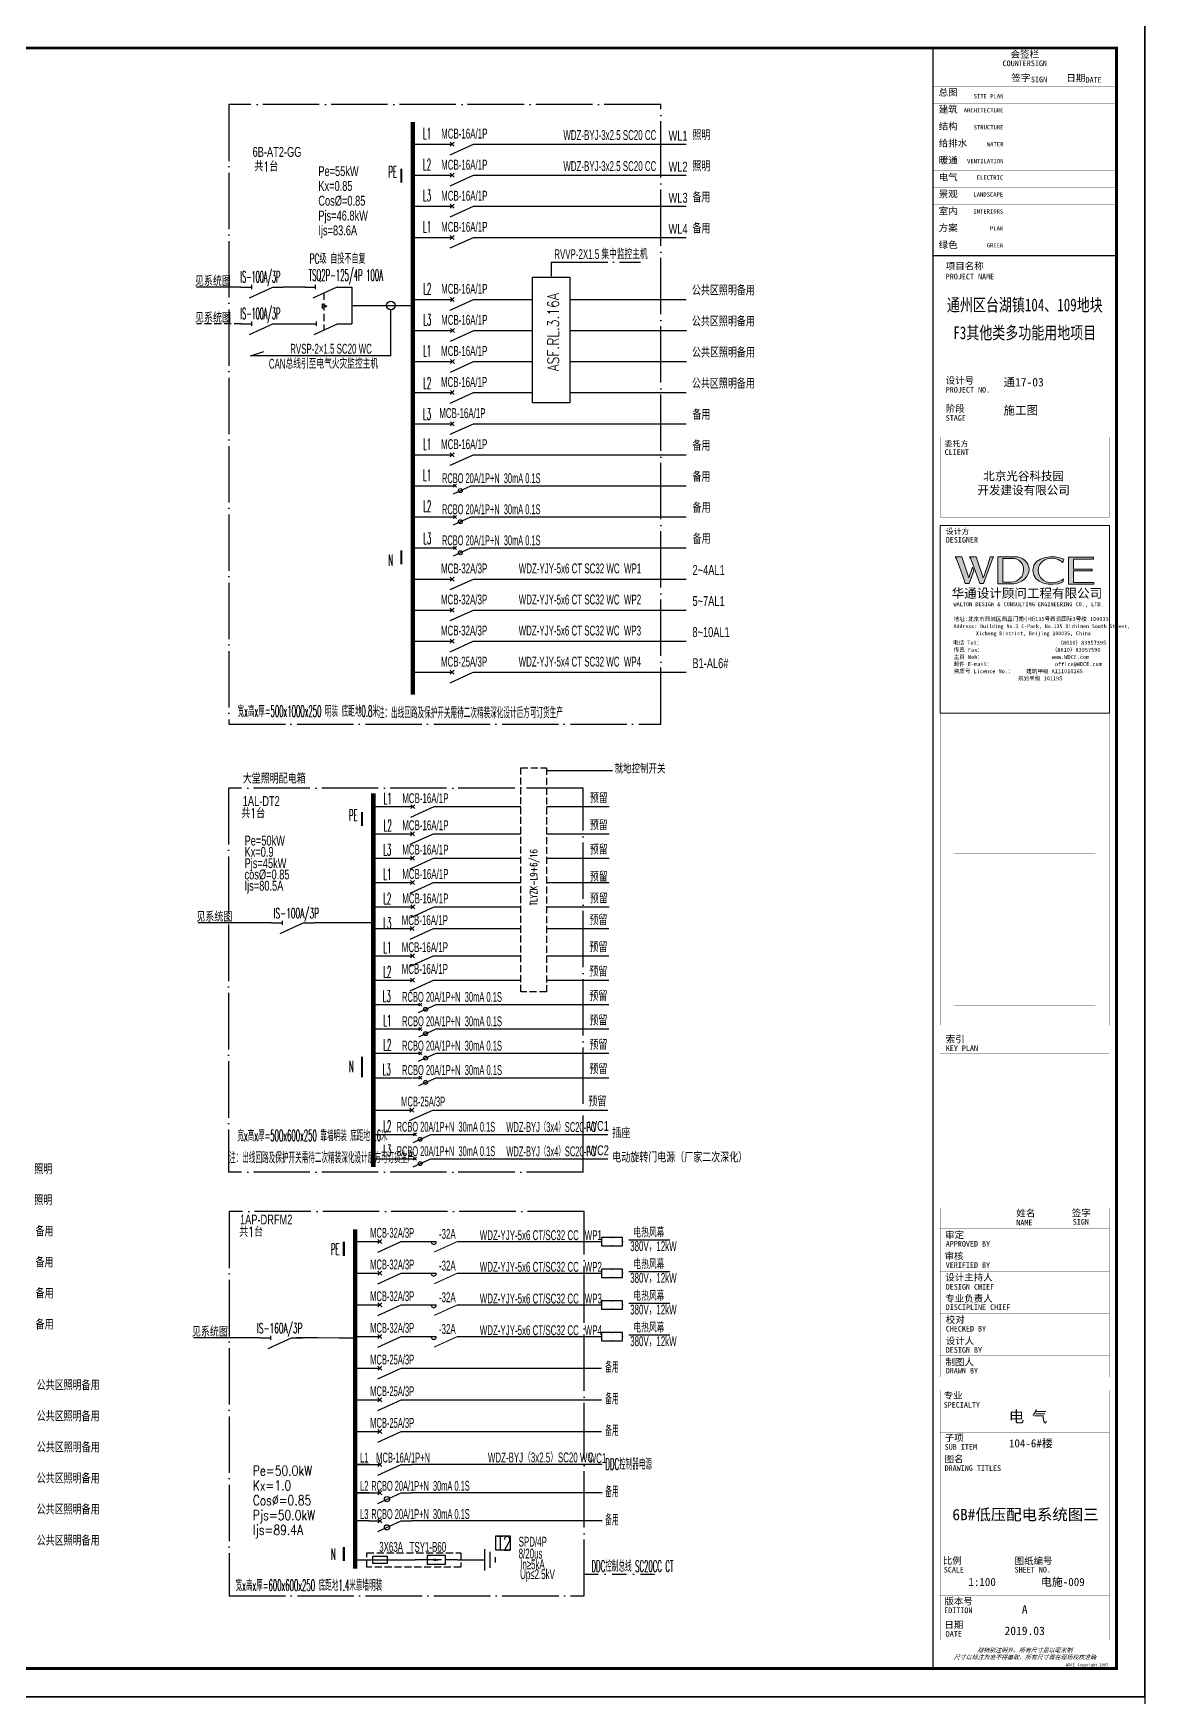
# Model space of a CAD drawing. Extents: x -127004 to 341119, y -13158 to 456864.
# Drawn here: x 71803 to 111184, y 68161 to 127086 of the extents above; entities that cross this region are included whole.
import ezdxf
from ezdxf.enums import TextEntityAlignment as Align

# ---------------------------------------------------------------- set-up
doc = ezdxf.new("R2010")
doc.units = 0
doc.header["$LTSCALE"] = 1000
for name, pattern in [('CONTINOUS', [0]), ('DASH', [0.35, 0.25, -0.1]), ('DASHDOT', [1, 0.5, -0.25, 0, -0.25]), ('DOTE', [2.42, 2, -0.2, 0.02, -0.2]), ('HIDDEN', [0.375, 0.25, -0.125])]:
    doc.linetypes.add(name, pattern=pattern)
doc.layers.get('0').update_dxf_attribs({"linetype": 'CONTINUOUS'})
doc.layers.get('Defpoints').update_dxf_attribs({"linetype": 'CONTINUOUS'})
for name, color, linetype in [('D-TEXT', 7, 'CONTINUOUS'), ('DIM-箱柜', 3, 'CONTINUOUS'), ('DOTLN', 2, 'DASH'), ('DQ', 7, 'CONTINOUS'), ('EL-1', 4, 'DASH'), ('ELEMENT', 3, 'CONTINUOUS'), ('EQUIP-动力', 3, 'CONTINUOUS'), ('EQUIP-照明', 3, 'CONTINUOUS'), ('EQUIP-箱柜', 3, 'CONTINUOUS'), ('SIG_TEXT', 7, 'CONTINUOUS'), ('SL', 6, 'CONTINUOUS'), ('TEL_TEXT', 3, 'CONTINUOUS'), ('TEL_TITLE', 7, 'CONTINUOUS'), ('WIRE', 4, 'CONTINUOUS'), ('WIRE-动力', 50, 'CONTINUOUS'), ('WIRE-照明', 1, 'CONTINUOUS'), ('内审意见修改', 2, 'CONTINUOUS'), ('字', 7, 'CONTINUOUS')]:
    doc.layers.add(name, color=color, linetype=linetype)
doc.layers.add('内审要求修改2.10', color=6, linetype='CONTINUOUS', plot=False)
doc.styles.add('_COMPLEX', font='ros.shx', dxfattribs={"width": 0.6, "bigfont": 'jd.shx'})
doc.styles.add('_HZTXT', font='ROMANS2', dxfattribs={"width": 0.8, "bigfont": 'HZDF2'})
doc.styles.add('_TCH_DIM', font='SIMPLEX', dxfattribs={"bigfont": 'GBCBIG'})
doc.styles.add('_TCH_LABEL', font='COMPLEX', dxfattribs={"bigfont": 'GBCBIG'})
doc.styles.add('_TEL_DIM', font='ROMANS2', dxfattribs={"width": 0.8, "height": 3.5, "bigfont": 'HZDF2'})
doc.styles.add('B', font='ROMANS2', dxfattribs={"width": 0.8, "bigfont": 'HZDF2'})
doc.styles.add('DIM_FONT', font='ROMANS', dxfattribs={"bigfont": 'HZTXT'})
doc.styles.get("Standard").update_dxf_attribs({"font": 'GBENOR', "bigfont": 'GBCBIG'})
doc.styles.add('华文细黑', font='STXIHEI.TTF')
doc.styles.add('图签信息$0$hwxh', font='STXIHEI.TTF')
doc.styles.add('图签信息$0$华文细黑', font='STXIHEI.TTF', dxfattribs={"height": 10})

# ---------------------------------------------------------------- blocks, each defined once
blk = doc.blocks.new('SADF AGF AERG AER GER')
at = {"layer": 'DIM-箱柜'}
blk.add_lwpolyline([(-462150, -1228514), (-378050, -1228514), (-378050, -1287914), (-462150, -1287914)], close=True, dxfattribs=at)
blk = doc.blocks.new('A$C6873132B')
at = {"layer": 'DIM-箱柜'}
blk.add_blockref('SADF AGF AERG AER GER', (378050, 1287914), dxfattribs=at)
blk = doc.blocks.new('$element$00000525')
for points in [[(0, 0), (0, -0.25)], [(-0.25, -0.2), (0, -0.75), (0, -1)], [(-0.047, -0.203), (0.047, -0.297)], [(0.047, -0.203), (-0.047, -0.297)]]:
    blk.add_lwpolyline(points)
blk.add_circle((-0.151, -0.417), 0.0615)
at = {"flags": 9}
blk.add_attdef('S', (0, 0), '', height=0.00000667, dxfattribs=at)
blk = doc.blocks.new('M_M7')
for p, q in [((-0.25, -0.2), (0, -0.75)), ((-0.047, -0.297), (0.047, -0.203)), ((-0.047, -0.203), (0.047, -0.297))]:
    blk.add_line(p, q)
for points in [[(0, 0), (0, -0.25)], [(0, -0.75), (0, -1)]]:
    blk.add_lwpolyline(points)
at = {"width": 0.8, "flags": 9}
blk.add_attdef('S', (0.25, -0.5), '', height=0.2, dxfattribs=at)
blk = doc.blocks.new('$equip$00001413')
for p, q in [((0.75, 0.6), (-0.75, 0.6)), ((-0.75, 0.6), (-0.75, 0)), ((-0.75, 0), (0.75, 0)), ((0.75, 0), (0.75, 0.6))]:
    blk.add_line(p, q)
for p in [(-0.75, 0.3), (0, 0.6), (0, 0), (0.75, 0.3)]:
    blk.add_point(p)
at = {"style": '_TCH_LABEL', "flags": 9}
blk.add_attdef('A', (0, 0), '', height=0.00002, dxfattribs=at)
blk = doc.blocks.new('M_M8')
for p, q in [((-0.25, -0.2), (0, -0.75)), ((0.05, -0.25), (-0.05, -0.25))]:
    blk.add_line(p, q)
for points in [[(0, 0), (0, -0.25)], [(0, -0.75), (0, -1)]]:
    blk.add_lwpolyline(points)
at = {"style": 'DIM_FONT', "width": 0.8, "flags": 9}
blk.add_attdef('S', (0.25, -0.5), '', height=0.2, dxfattribs=at)
blk = doc.blocks.new('M_M19DXM')
for p, q in [((-0.25, -0.2), (0, -0.75)), ((-0.047, -0.203), (0.047, -0.297)), ((-0.047, -0.297), (0.047, -0.203))]:
    blk.add_line(p, q)
for points in [[(0, 0), (0, -0.25)], [(0, -0.75), (0, -1)]]:
    blk.add_lwpolyline(points)
blk.add_circle((-0.151, -0.417), 0.0615)
at = {"style": 'DIM_FONT', "width": 0.8, "flags": 9}
blk.add_attdef('S', (0.25, -0.5), '', height=0.2, dxfattribs=at)
blk = doc.blocks.new('A$C358712B1')
at = {"layer": 'D-TEXT', "style": '_HZTXT', "width": 0.45}
blk.add_text('注：出线回路及保护开关需待二次精装深化设计后方可订货生产', height=400, dxfattribs=at).set_placement((5569, 124))
blk = doc.blocks.new('$equip$00001781')
blk.add_circle((0, 0), 0.5)
at = {"flags": 9}
blk.add_attdef('A', (0, 0), '', height=0.00002, dxfattribs=at)
blk = doc.blocks.new('M_M24')
for p, q in [((-0.25, -0.375), (0.25, -0.375)), ((-0.1875, -0.5), (0.1875, -0.5)), ((-0.0625, -0.625), (0.0625, -0.625))]:
    blk.add_line(p, q)
blk.add_lwpolyline([(0, 0), (0, -0.375)])
at = {"width": 0.8, "flags": 9}
blk.add_attdef('S', (0.25, -0.5), '', height=0.2, dxfattribs=at)
blk = doc.blocks.new('M_M17')
for p, q in [((-0.1, -0.717), (-0.1, -0.283)), ((-0.1, -0.283), (0.1, -0.283)), ((0, -0.383), (0, -0.717)), ((0.1, -0.283), (0.1, -0.717)), ((0.1, -0.717), (-0.1, -0.717))]:
    blk.add_line(p, q)
for points in [[(0, 0), (0, -0.283)], [(0, -0.717), (0, -1)]]:
    blk.add_lwpolyline(points)
for points in [[(-0.033, -0.567), (0.033, -0.567), (0, -0.367), (0.033, -0.567)], [(0.033, -0.567), (0, -0.367), (-0.033, -0.567), (0.033, -0.567)], [(0, -0.367), (-0.033, -0.567), (0.033, -0.567), (0, -0.367)]]:
    blk.add_solid(points)
at = {"width": 0.8, "flags": 9}
blk.add_attdef('S', (0.25, -0.5), '', height=0.2, dxfattribs=at)
blk = doc.blocks.new('T2')
at = {"layer": 'DOTLN', "linetype": 'DASH'}
blk.add_lwpolyline([(90187, 212212), (93515, 212212), (93515, 211702), (90187, 211702)], close=True, dxfattribs=at)
at = {"layer": 'ELEMENT'}
blk.add_lwpolyline([(90398, 211827), (90398, 212087), (90908, 212087), (90908, 211827)], close=True, dxfattribs=at)
at = {"layer": 'TEL_TEXT', "ltscale": 2}
blk.add_lwpolyline([(94753, 212803), (95266, 212803), (95266, 212299), (94753, 212299)], close=True, dxfattribs=at)
at = {"layer": 'WIRE-照明'}
for p, q in [((89771, 211957), (91898, 211957)), ((93398, 211957), (94211, 211957))]:
    blk.add_line(p, q, dxfattribs=at)
at = {"layer": 'ELEMENT', "yscale": 1500, "zscale": 1500}
for name, p, xscale, rotation in [('M_M24', (93805, 211957), 1500, 90), ('M_M17', (93398, 211957), -1500, 270)]:
    blk.add_blockref(name, p, dxfattribs=dict(at, xscale=xscale, rotation=rotation))
at = {"layer": 'TEL_TEXT', "style": '_TEL_DIM', "width": 0.64}
blk.add_text('T2', height=500, dxfattribs=at).set_placement((94798, 212299))
at = {"layer": 'TEL_TEXT', "ltscale": 2, "style": '_COMPLEX', "width": 0.6}
for s, p in [('SPD/4P', (95563, 212426)), ('3X63A   TSY1-B60', (90622, 212242)), ('8/20us', (95563, 212005)), ('Up≤2.5kV', (95615, 211275)), ('In≥5kA', (95615, 211621))]:
    blk.add_text(s, height=350, dxfattribs=at).set_placement(p)
blk = doc.blocks.new('图签信息$0$WDCE Copyright200X')
at = {"const_width": 0.016}
blk.add_lwpolyline([(-10.6, 1.26, 1), (-11.4, 1.26, 1)], format="xyb", close=True, dxfattribs=at)
at = {"style": '图签信息$0$华文细黑'}
for s, p in [('WDCE ', (-11.46, 0.5)), ('     Copyright ', (-3.51, 0.5))]:
    blk.add_text(s, height=1, dxfattribs=at).set_placement(p, align=Align.BOTTOM_RIGHT)
blk.add_text('c', height=0.6, dxfattribs=at).set_placement((-11.04, 1.35), align=Align.MIDDLE_CENTER)
blk.add_attdef('200X', text='', height=1, dxfattribs=at).set_placement((-0.45, 0.5), align=Align.BOTTOM_RIGHT)
blk = doc.blocks.new('图签信息$0$logo2')
h = blk.add_hatch(color=7)
h.paths.add_polyline_path([(19.02, -7.36), (15.84, -7.36), (15.84, -3.97), (18.97, -3.97), (18.97, -4.24), (16.46, -4.24), (16.46, -5.45), (18.81, -5.45), (18.81, -5.69), (16.47, -5.69), (16.47, -7.12), (19.02, -7.12)])
edge = h.paths.add_edge_path()
edge.add_spline(control_points=[(15.26, -4.21), (15.26, -4.21), (15.13, -4.65), (15.13, -4.65), (15.13, -4.65), (14.62, -4.1), (13.73, -4.1), (13.04, -4.1), (12.07, -4.54), (12.08, -5.62), (12.08, -6.49), (12.77, -7.16), (13.73, -7.17), (14.66, -7.17), (15.23, -6.68), (15.23, -6.68), (15.23, -6.68), (15.16, -7.11), (15.16, -7.11), (13.63, -7.7), (11.42, -7.29), (11.41, -5.64), (11.4, -3.72), (14.16, -3.66), (15.26, -4.21)], knot_values=[0, 0, 0, 0, 1, 1, 1, 2, 2, 2, 3, 3, 3, 4, 4, 4, 5, 5, 5, 6, 6, 6, 7, 7, 7, 8, 8, 8, 8], degree=3, periodic=0)
edge = h.paths.add_edge_path(flags=16)
edge.add_spline(control_points=[(10.23, -5.57), (10.23, -5.16), (10.12, -4.83), (9.9, -4.58), (9.63, -4.27), (9.23, -4.12), (8.69, -4.12), (8.69, -4.12), (7.64, -4.12), (7.64, -4.12), (7.64, -4.12), (7.64, -7.1), (7.64, -7.1), (7.64, -7.1), (8.66, -7.1), (8.66, -7.1), (9.13, -7.1), (9.52, -6.93), (9.82, -6.6), (10.09, -6.31), (10.23, -5.96), (10.23, -5.57)], knot_values=[0, 0, 0, 0, 1, 1, 1, 2, 2, 2, 3, 3, 3, 4, 4, 4, 5, 5, 5, 6, 6, 6, 7, 7, 7, 7], degree=3, periodic=0)
edge = h.paths.add_edge_path()
edge.add_spline(control_points=[(10.92, -5.51), (10.92, -5.96), (10.72, -6.37), (10.34, -6.72), (9.92, -7.1), (9.41, -7.29), (8.82, -7.29), (8.82, -7.29), (7.03, -7.29), (7.03, -7.29), (7.03, -7.29), (7.03, -3.92), (7.03, -3.92), (7.03, -3.92), (9.1, -3.92), (9.1, -3.92), (9.59, -3.92), (10.01, -4.06), (10.36, -4.34), (10.73, -4.64), (10.92, -5.03), (10.92, -5.51)], knot_values=[0, 0, 0, 0, 1, 1, 1, 2, 2, 2, 3, 3, 3, 4, 4, 4, 5, 5, 5, 6, 6, 6, 7, 7, 7, 7], degree=3, periodic=0)
at = {"lineweight": 0}
blk.add_lwpolyline([(19.02, -7.36), (15.84, -7.36), (15.84, -3.97), (18.97, -3.97), (18.97, -4.24), (16.46, -4.24), (16.46, -5.45), (18.81, -5.45), (18.81, -5.69), (16.47, -5.69), (16.47, -7.12), (19.02, -7.12), (19.02, -7.36)], dxfattribs=at)
for points, knots in [([(10.92, -5.51), (10.92, -5.96), (10.72, -6.37), (10.34, -6.72), (9.92, -7.1), (9.41, -7.29), (8.82, -7.29), (8.82, -7.29), (7.03, -7.29), (7.03, -7.29), (7.03, -7.29), (7.03, -3.92), (7.03, -3.92), (7.03, -3.92), (9.1, -3.92), (9.1, -3.92), (9.59, -3.92), (10.01, -4.06), (10.36, -4.34), (10.73, -4.64), (10.92, -5.03), (10.92, -5.51)], [0, 0, 0, 0, 1, 1, 1, 2, 2, 2, 3, 3, 3, 4, 4, 4, 5, 5, 5, 6, 6, 6, 7, 7, 7, 7]), ([(10.23, -5.57), (10.23, -5.16), (10.12, -4.83), (9.9, -4.58), (9.63, -4.27), (9.23, -4.12), (8.69, -4.12), (8.69, -4.12), (7.64, -4.12), (7.64, -4.12), (7.64, -4.12), (7.64, -7.1), (7.64, -7.1), (7.64, -7.1), (8.66, -7.1), (8.66, -7.1), (9.13, -7.1), (9.52, -6.93), (9.82, -6.6), (10.09, -6.31), (10.23, -5.96), (10.23, -5.57)], [0, 0, 0, 0, 1, 1, 1, 2, 2, 2, 3, 3, 3, 4, 4, 4, 5, 5, 5, 6, 6, 6, 7, 7, 7, 7]), ([(15.26, -4.21), (15.26, -4.21), (15.13, -4.65), (15.13, -4.65), (15.13, -4.65), (14.62, -4.1), (13.73, -4.1), (13.04, -4.1), (12.07, -4.54), (12.08, -5.62), (12.08, -6.49), (12.77, -7.16), (13.73, -7.17), (14.66, -7.17), (15.23, -6.68), (15.23, -6.68), (15.23, -6.68), (15.16, -7.11), (15.16, -7.11), (13.63, -7.7), (11.42, -7.29), (11.41, -5.64), (11.4, -3.72), (14.16, -3.66), (15.26, -4.21)], [0, 0, 0, 0, 1, 1, 1, 2, 2, 2, 3, 3, 3, 4, 4, 4, 5, 5, 5, 6, 6, 6, 7, 7, 7, 8, 8, 8, 8])]:
    blk.add_open_spline(points, degree=3, knots=knots, dxfattribs=at)
blk = doc.blocks.new('图签信息$0$logo1')
h = blk.add_hatch(color=8)
edge = h.paths.add_edge_path()
edge.add_spline(control_points=[(3.86, -5.21), (3.63, -5.88), (3.39, -6.56), (3.39, -6.56), (3.39, -6.56), (2.5, -3.91), (2.5, -3.91), (2.5, -3.91), (1.8, -3.91), (1.69, -3.91), (2.02, -4.39), (2.95, -7.27), (2.95, -7.27), (2.95, -7.27), (3.44, -7.27), (3.44, -7.27), (3.44, -7.27), (4.03, -5.66), (4.03, -5.66), (4.03, -5.66), (3.86, -5.21), (3.86, -5.21)], knot_values=[0, 0, 0, 0, 1, 1, 1, 2, 2, 2, 3, 3, 3, 4, 4, 4, 5, 5, 5, 6, 6, 6, 7, 7, 7, 7], degree=3, periodic=0)
h = blk.add_hatch(color=7)
edge = h.paths.add_edge_path()
edge.add_spline(control_points=[(6.04, -3.91), (6.09, -4.1), (5.2, -6.56), (5.2, -6.56), (5.2, -6.56), (4.3, -3.91), (4.3, -3.91), (4.3, -3.91), (3.6, -3.91), (3.49, -3.91), (3.82, -4.39), (4.75, -7.27), (4.75, -7.27), (4.75, -7.27), (5.24, -7.27), (5.24, -7.27), (5.24, -7.27), (6.33, -4.3), (6.33, -4.3), (6.33, -4.3), (6.48, -3.91), (6.48, -3.91), (6.48, -3.91), (6.21, -3.91), (6.04, -3.91)], knot_values=[0, 0, 0, 0, 1, 1, 1, 2, 2, 2, 3, 3, 3, 4, 4, 4, 5, 5, 5, 6, 6, 6, 7, 7, 7, 8, 8, 8, 8], degree=3, periodic=0)
at = {"color": 8, "lineweight": 0}
blk.add_open_spline([(3.86, -5.21), (3.63, -5.88), (3.39, -6.56), (3.39, -6.56), (3.39, -6.56), (2.5, -3.91), (2.5, -3.91), (2.5, -3.91), (1.8, -3.91), (1.69, -3.91), (2.02, -4.39), (2.95, -7.27), (2.95, -7.27), (2.95, -7.27), (3.44, -7.27), (3.44, -7.27), (3.44, -7.27), (4.03, -5.66), (4.03, -5.66), (4.03, -5.66), (3.86, -5.21), (3.86, -5.21)], degree=3, knots=[0, 0, 0, 0, 1, 1, 1, 2, 2, 2, 3, 3, 3, 4, 4, 4, 5, 5, 5, 6, 6, 6, 7, 7, 7, 7], dxfattribs=at)
at = {"lineweight": 0}
blk.add_open_spline([(6.04, -3.91), (6.09, -4.1), (5.2, -6.56), (5.2, -6.56), (5.2, -6.56), (4.3, -3.91), (4.3, -3.91), (4.3, -3.91), (3.6, -3.91), (3.49, -3.91), (3.82, -4.39), (4.75, -7.27), (4.75, -7.27), (4.75, -7.27), (5.24, -7.27), (5.24, -7.27), (5.24, -7.27), (6.33, -4.3), (6.33, -4.3), (6.33, -4.3), (6.48, -3.91), (6.48, -3.91), (6.48, -3.91), (6.21, -3.91), (6.04, -3.91)], degree=3, knots=[0, 0, 0, 0, 1, 1, 1, 2, 2, 2, 3, 3, 3, 4, 4, 4, 5, 5, 5, 6, 6, 6, 7, 7, 7, 8, 8, 8, 8], dxfattribs=at)
blk.add_blockref('图签信息$0$logo2', (0, 0))
blk = doc.blocks.new('图签信息$0$时间-logo')
at = {"layer": 'Defpoints', "lineweight": 0}
blk.add_lwpolyline([(0, -23.46), (-21.17, -23.46), (-21.17, 0), (0, 0), (0, -23.46)], dxfattribs=at)
blk.add_blockref('图签信息$0$logo1', (-20.97, 0))
at = {"style": '图签信息$0$hwxh'}
for s, height, p in [('华通设计顾问工程有限公司 ', 1.15, (-19.73, -9.05)), ('WALTON DESIGN & CONSULTING ENGINEERING CO., LTD.', 0.5, (-19.5, -10.1)), ('Address: Building No.3 C-Park, No.135 Xizhimen South Street, ', 0.47, (-19.48, -12.83)), ('地址:北京市西城区西直门南小街135号西派国际3号楼 100035', 0.5, (-19.48, -11.94)), ('电话 Tel：                        （8610）83957395 ', 0.5, (-19.56, -14.91)), ('Xicheng District, Beijing 100035, China ', 0.47, (-16.69, -13.72)), ('传真 Fax：                      （8610）83957590 ', 0.5, (-19.48, -15.8)), ('主页 Web：                      www.WDCE.com ', 0.5, (-19.48, -16.69)), ('资质号 Licence No.：    建筑甲级 A111010265 ', 0.5, (-19.48, -18.47)), ('邮件 E-mail：                    office@WDCE.com ', 0.5, (-19.48, -17.58)), ('   规划甲级 101195', 0.5, (-12.6, -19.36))]:
    blk.add_text(s, height=height, dxfattribs=at).set_placement(p)
blk = doc.blocks.new('图签信息')
at = {"const_width": 0.5}
for points in [[(-65, 574), (-65, 500.5), (0, 500.5), (0, 574)], [(-65, 0), (0, 0), (0, 500.5), (-65, 500.5)]]:
    blk.add_lwpolyline(points, close=True, dxfattribs=at)
at = {"const_width": 0.05}
for points in [[(-65, 566.5), (0, 566.5)], [(-39.14, 566.5), (-39.14, 500.5)], [(-19.1, 566.5), (-19.1, 500.5)], [(-65, 560.5), (0, 560.5)], [(-65, 554.5), (0, 554.5)], [(-65, 548.5), (0, 548.5)], [(-65, 542.5), (0, 542.5)], [(-65, 536.5), (0, 536.5)], [(-65, 530.5), (0, 530.5)], [(-65, 524.5), (0, 524.5)], [(-65, 518.5), (0, 518.5)], [(-65, 512.5), (0, 512.5)], [(-65, 512.5), (0, 512.5)], [(-65, 506.5), (0, 506.5)], [(-65, 500.5), (0, 500.5)], [(-62.5, 450.87), (-2.5, 450.87)], [(-62.5, 440.87), (-2.5, 440.87)], [(-2.5, 407.85), (-2.5, 436.12), (-62.5, 436.12), (-62.5, 407.85)], [(-62.5, 407.85), (-2.5, 407.85)], [(-62.5, 404.92), (-62.5, 227.83)], [(-62.5, 404.92), (-2.5, 404.92)], [(-62.5, 227.83), (-2.5, 227.83), (-2.5, 404.92)], [(-57.5, 338.36), (-7.5, 338.36)], [(-57.5, 288.83), (-7.5, 288.83)], [(-57.5, 234.85), (-7.5, 234.85)], [(-62.5, 227.83), (-2.5, 227.83)], [(-62.5, 217.74), (-2.5, 217.74)], [(-62.5, 103.26), (-2.5, 103.26), (-2.5, 163.26), (-62.5, 163.26), (-62.5, 103.26)], [(-37.5, 163.26), (-37.5, 103.26)], [(-20, 163.26), (-20, 103.26)], [(-62.5, 155.76), (-2.5, 155.76)], [(-62.5, 148.26), (-2.5, 148.26)], [(-62.5, 140.76), (-2.5, 140.76)], [(-62.5, 133.26), (-2.5, 133.26)], [(-62.5, 125.76), (-2.5, 125.76)], [(-62.5, 118.26), (-2.5, 118.26)], [(-62.5, 110.76), (-2.5, 110.76)], [(-62.5, 98.5), (-2.5, 98.5), (-2.5, 10), (-62.5, 10), (-62.5, 98.5)], [(-62.5, 83.5), (-2.5, 83.5)], [(-62.5, 76), (-2.5, 76)], [(-62.5, 40), (-2.5, 40)], [(-37.5, 40), (-37.5, 26)], [(-62.5, 26), (-2.5, 26)], [(-62.5, 18), (-2.5, 18)]]:
    blk.add_lwpolyline(points, dxfattribs=at)
at = {"ltscale": 0.001, "xscale": 2.834689937531525, "yscale": 2.834689937531525, "zscale": 2.834689937531525}
blk.add_blockref('图签信息$0$时间-logo', (-2.5, 404.92), dxfattribs=at)
blk.add_blockref('图签信息$0$WDCE Copyright200X', (-2.5, 0)).add_auto_attribs({'200X': '2007'})
at = {"style": '图签信息$0$华文细黑'}
for s, height, p in [('会签栏', 2.4, (-32.5, 573)), ('COUNTERSIGN', 2, (-32.5, 569.6))]:
    blk.add_text(s, height=height, dxfattribs=at).set_placement(p, align=Align.TOP_CENTER)
for s, height, p in [('总图', 2.4, (-63, 559.5)), ('签字', 2.4, (-37.22, 564.63)), ('SIGN', 2, (-30.32, 563.88)), ('日期', 2.4, (-17.79, 564.58)), ('DATE', 2, (-10.96, 563.7)), ('建筑', 2.4, (-63, 553.5)), ('结构', 2.4, (-63, 547.5)), ('给排水', 2.4, (-63, 541.5)), ('暖通', 2.4, (-63, 535.5)), ('电气', 2.4, (-63, 529.5)), ('景观', 2.4, (-63, 523.5)), ('室内', 2.4, (-63, 517.5)), ('方案', 2.4, (-63, 511.5)), ('绿色', 2.4, (-63, 505.5)), ('项目名称', 2.4, (-60.5, 498)), ('PROJECT NAME', 2, (-60.5, 494.08)), ('设计号', 2.4, (-60.54, 457.48)), ('PROJECT NO.', 2, (-60.5, 453.97)), ('阶段', 2.4, (-60.5, 447.47)), ('STAGE', 2, (-60.5, 443.97)), ('委托方', 2, (-60.9, 434.86)), ('CLIENT', 2, (-60.9, 431.86)), ('设计方', 2, (-60.5, 403.83)), ('DESIGNER', 2, (-60.5, 400.83)), ('索引', 2.4, (-60.5, 224.14)), ('KEY PLAN', 2, (-60.5, 220.74)), ('姓名', 2.4, (-35.5, 162.47)), ('签字', 2.4, (-15.81, 162.57)), ('SIGN', 2, (-15.5, 159.2)), ('审定', 2.4, (-60.73, 154.81)), ('NAME', 2, (-35.5, 158.96)), ('审核', 2.4, (-60.95, 147.29)), ('APPROVED BY', 2, (-60.5, 151.44)), ('VERIFIED BY', 2, (-60.5, 143.91)), ('设计主持人', 2.4, (-60.68, 139.76)), ('DESIGN CHIEF', 2, (-60.5, 136.19)), ('专业负责人', 2.4, (-60.67, 132.26)), ('校对', 2.4, (-60.5, 124.76)), ('DISCIPLINE CHIEF', 2, (-60.5, 128.98)), ('CHECKED BY', 2, (-60.5, 121.37)), ('设计人', 2.4, (-60.5, 117.26)), ('DESIGN BY', 2, (-60.5, 113.83)), ('制图人', 2.4, (-60.61, 109.76)), ('DRAWN BY', 2, (-60.5, 106.5)), ('SPECIALTY', 2, (-61.23, 94.38)), ('专业', 2.4, (-61.23, 97.93)), ('子项', 2.4, (-60.88, 82.92)), ('SUB ITEM', 2, (-60.88, 79.5)), ('DRAWING TITLES', 2, (-60.91, 72)), ('图名', 2.4, (-60.91, 75.41)), ('比例', 2.4, (-61.56, 39.42)), ('SCALE', 2, (-61.19, 36)), ('SHEET NO.', 2, (-36.1, 36)), ('图纸编号', 2.4, (-36.1, 39.32)), ('版本号', 2.4, (-61, 25.03)), ('EDITION', 2, (-61.06, 21.61)), ('日期', 2.4, (-61, 16.68)), ('DATE', 2, (-60.5, 13.26))]:
    blk.add_text(s, height=height, dxfattribs=at).set_placement(p, align=Align.TOP_LEFT)
for s, p in [('SITE PLAN', (-40.06, 557.7)), ('ARCHITECTURE', (-40.06, 552.7)), ('STRUCTURE', (-40.06, 546.7)), ('WATER', (-40.06, 540.7)), ('VENTILATION', (-40.06, 534.7)), ('ELECTRIC', (-40.14, 528.89)), ('LANDSCAPE', (-40.14, 522.89)), ('INTERIORS', (-40.14, 516.89)), ('PLAN', (-40.14, 510.89)), ('GREEN', (-40.14, 504.89))]:
    blk.add_text(s, height=1.5, dxfattribs=at).set_placement(p, align=Align.TOP_RIGHT)
at = {"color": 4, "style": '图签信息$0$华文细黑', "width": 0.75}
for s, p in [('通州区台湖镇104、109地块', (-32.5, 480.78)), ('F3其他类多功能用地项目', (-32.5, 470.91))]:
    blk.add_text(s, height=4.5, dxfattribs=at).set_placement(p, align=Align.CENTER)
at = {"color": 4, "style": '图签信息$0$华文细黑'}
for s, p in [('A', (-32.53, 19.4)), ('2019.03', (-32.53, 11.84))]:
    blk.add_text(s, height=3, dxfattribs=at).set_placement(p, align=Align.CENTER)
at = {"style": '图签信息$0$华文细黑', "oblique": 20}
for s, p in [('除特别注明外，所有尺寸是以毫米制', (-32.5, 6.5)), ('尺寸以标注为准不得量取，所有尺寸需在现场校核准确', (-32.5, 4))]:
    blk.add_text(s, height=1.5, dxfattribs=at).set_placement(p, align=Align.MIDDLE_CENTER)
at = {"color": 4, "ltscale": 0.001, "char_height": 3, "width": 58.4895, "style": '图签信息$0$华文细黑'}
for s, insert, attachment_point in [('通17-03', (-40.06, 455.51), 4), ('施工图', (-40.06, 445.51), 4), ('北京光谷科技园\\P开发建设有限公司', (-32.9, 419.71), 5)]:
    blk.add_mtext(s, dxfattribs=dict(at, insert=insert, attachment_point=attachment_point))
blk = doc.blocks.new('图签-A1')
at = {"color": 2}
blk.add_blockref('图签信息', (0, 0), dxfattribs=at)
blk = doc.blocks.new('$element$00000577')
at = {"const_width": 0.0233}
for points in [[(0, 0), (0, -0.25)], [(-0.25, -0.2), (0, -0.75), (0, -1)]]:
    blk.add_lwpolyline(points, dxfattribs=at)
blk.add_arc((-0.008, -0.192), 0.0589, 81.8699, 278.1301)
at = {"flags": 9}
blk.add_attdef('S', (0, 0), '', height=0.00000667, dxfattribs=at)

msp = doc.modelspace()

# ---------------------------------------------------------------- linework, layer by layer
at = {"color": 0, "linetype": 'DOTE'}
for p, q in [((94034, 124561), (78734, 124561)), ((78734, 124561), (78734, 102614)), ((94034, 102614), (94034, 124561)), ((90156, 118983, 0), (93314, 118983, 0)), ((90156, 118983, 0), (90156, 118477, 0)), ((78734, 102614), (94034, 102614))]:
    msp.add_line(p, q, dxfattribs=at)
at = {"linetype": 'DOTE'}
for p, q in [((91283, 100350), (78725, 100350)), ((78725, 100350, 0), (78725, 86744, 0)), ((91283, 86744, 0), (91283, 100350, 0)), ((91283, 86744), (78725, 86744)), ((91318, 85347), (78740, 85347)), ((78740, 85347), (78740, 71731)), ((91318, 71731), (91318, 85347)), ((78740, 71731), (91318, 71731))]:
    msp.add_line(p, q, dxfattribs=at)
at = {"color": 1, "linetype": 'Continuous', "const_width": 72.9}
for points in [[(84848, 122294), (84848, 121797)], [(84848, 108768), (84848, 108271)]]:
    msp.add_lwpolyline(points, dxfattribs=at)
at = {"linetype": 'Continuous', "const_width": 72.9}
for points in [[(83448, 99499), (83448, 99002)], [(82807, 84275), (82807, 83778)], [(82807, 73467), (82807, 72970)]]:
    msp.add_lwpolyline(points, dxfattribs=at)
at = {"linetype": 'Continuous', "const_width": 72.9, "elevation": 0}
msp.add_lwpolyline([(83448, 90829), (83448, 90101)], dxfattribs=at)
at = {"layer": 'DOTLN', "linetype": 'DASH', "elevation": 0}
msp.add_lwpolyline([(89077, 101063), (89988, 101063), (89988, 93126), (89077, 93126)], close=True, dxfattribs=at)
at = {"layer": 'DQ'}
msp.add_lwpolyline([(90819, 113999), (89491, 113999), (89490, 118442), (90818, 118442)], close=True, dxfattribs=at)
at = {"layer": 'EL-1'}
msp.add_line((79168, 116795), (77594, 116795), dxfattribs=at)
at = {"layer": 'ELEMENT', "elevation": 0}
msp.add_lwpolyline([(90000, 100972), (92329, 100972)], dxfattribs=at)
at = {"layer": 'SIG_TEXT'}
for p, q in [((92908, 84348, 0), (94354, 84348, 0)), ((92908, 83226, 0), (94354, 83226, 0)), ((92908, 82103, 0), (94354, 82103, 0)), ((92908, 80981, 0), (94354, 80981, 0))]:
    msp.add_line(p, q, dxfattribs=at)
at = {"layer": 'TEL_TEXT', "ltscale": 2}
for p, q in [((84473, 115656, 0), (84473, 117294)), ((79498, 115656, 0), (79975, 115808, 0)), ((84473, 115656, 0), (79498, 115656, 0))]:
    msp.add_line(p, q, dxfattribs=at)
at = {"layer": 'TEL_TITLE'}
msp.add_lwpolyline([(27084, 68161), (111184, 68161), (111184, 127561), (27084, 127561)], close=True, dxfattribs=at)
at = {"layer": 'TEL_TITLE', "const_width": 100}
msp.add_lwpolyline([(29584, 69161), (110184, 69161), (110184, 126561), (29584, 126561)], close=True, dxfattribs=at)
at = {"layer": 'WIRE', "color": 7, "linetype": 'DASHDOT'}
msp.add_lwpolyline([(91318, 72501), (94096, 72501)], dxfattribs=at)
at = {"layer": 'WIRE-动力', "linetype": 'Continuous', "const_width": 37.5}
for points in [[(77483, 80875), (80206, 80875)], [(80956, 80875), (83209, 80875)]]:
    msp.add_lwpolyline(points, dxfattribs=at)
at = {"layer": 'WIRE-照明'}
for p, q in [((85245, 123157), (86649, 123157)), ((87587, 123157), (94937, 123157)), ((85245, 122056), (86649, 122056)), ((87587, 122056), (94937, 122056)), ((85245, 120956), (86649, 120956)), ((87587, 120956), (94937, 120956)), ((85245, 119855), (86649, 119855)), ((87587, 119855), (94937, 119855)), ((82732, 118094), (83093, 118094)), ((83093, 118094), (83093, 116795)), ((82040, 117498), (82040, 117350)), ((82040, 117498), (82200, 117424)), ((82040, 117350), (82200, 117424)), ((83093, 117444), (83947, 117444)), ((83947, 117444), (85187, 117444)), ((85247, 117658), (86651, 117658)), ((87589, 117658), (89492, 117658)), ((90818, 117658), (94939, 117658)), ((82729, 116795), (83093, 116795)), ((85254, 116558), (86658, 116558)), ((87596, 116558), (89494, 116557)), ((90818, 116558), (94946, 116558)), ((85252, 115457), (86656, 115457)), ((87594, 115457), (89491, 115457)), ((90816, 115457), (94944, 115457)), ((85247, 114357), (86651, 114357)), ((87589, 114357), (89491, 114357)), ((90818, 114357), (94939, 114357)), ((85247, 113256), (86651, 113256)), ((87589, 113256), (94940, 113256)), ((85245, 112156), (86649, 112156)), ((87587, 112156), (94939, 112156)), ((85245, 111055), (86649, 111055)), ((87587, 111055), (94937, 111055)), ((85250, 109955), (86654, 109955)), ((87591, 109955), (94942, 109955)), ((85250, 108854), (86654, 108854)), ((87591, 108854), (94942, 108854)), ((85245, 107754), (86649, 107754)), ((87587, 107754), (94939, 107754)), ((85243, 106654), (86647, 106654)), ((87584, 106654), (94937, 106654)), ((85240, 105553), (86644, 105553)), ((87582, 105553), (94935, 105553)), ((85240, 104453), (86644, 104453)), ((87582, 104453), (94935, 104453)), ((83848, 99690), (85252, 99690)), ((86187, 99690), (89077, 99690)), ((89988, 99690), (92211, 99690)), ((83848, 98731), (85252, 98731)), ((86187, 98731), (89077, 98731)), ((89988, 98731), (92211, 98731)), ((83829, 97867), (85233, 97867)), ((86187, 97867), (89077, 97867)), ((89988, 97867), (92211, 97867)), ((83831, 97003), (85235, 97003)), ((86187, 97003), (89077, 97003)), ((89988, 97003), (92211, 97003)), ((83829, 96138), (85233, 96138)), ((86187, 96138), (89077, 96138)), ((89988, 96138), (92211, 96138)), ((83829, 95369), (85233, 95369)), ((86168, 95369), (89077, 95369)), ((89988, 95369), (92192, 95369)), ((83831, 94410), (85235, 94410)), ((86170, 94410), (89077, 94410)), ((89988, 94410), (92194, 94410)), ((83831, 93546), (85235, 93546)), ((86168, 93546), (89077, 93546)), ((89988, 93546), (92192, 93546)), ((83812, 92682), (85216, 92682)), ((86170, 92682), (92194, 92682)), ((83831, 91818), (85235, 91818)), ((86173, 91818), (92197, 91818)), ((83831, 90954), (85235, 90954)), ((86170, 90954, 0), (92194, 90954, 0)), ((83812, 90090), (85216, 90090)), ((86173, 90090), (92197, 90090)), ((83775, 88944), (85179, 88944)), ((86135, 88944, 0), (92159, 88944, 0)), ((83831, 88080, 0), (85235, 88080, 0)), ((86168, 88080, 0), (92158, 88080, 0)), ((83831, 87216), (85235, 87216)), ((86168, 87216), (92158, 87216)), ((83209, 84286), (84052, 84286)), ((85177, 84286), (86079, 84286)), ((86829, 84286), (91938, 84286)), ((83209, 83163), (84052, 83163)), ((85177, 83163), (86079, 83163)), ((86829, 83163), (91938, 83163)), ((83209, 82041), (84052, 82041)), ((85177, 82041), (86079, 82041)), ((86829, 82041), (91938, 82041)), ((82646, 80875), (83209, 80875)), ((83209, 80919), (84052, 80919)), ((85177, 80919), (86079, 80919)), ((86829, 80919), (91938, 80919)), ((83209, 79796), (84052, 79796)), ((85177, 79796), (91938, 79796)), ((83209, 78674), (84052, 78674)), ((85177, 78674), (91938, 78674)), ((83209, 77551), (84052, 77551)), ((85177, 77551), (91938, 77551)), ((83709, 76386, 0), (83209, 76386)), ((83209, 76386), (84052, 76386)), ((91957, 76386), (85209, 76386)), ((83709, 75386, 0), (83209, 75386)), ((83209, 75386), (84052, 75386)), ((91957, 75386), (85209, 75386)), ((83709, 74386, 0), (83209, 74386)), ((91957, 74386), (85209, 74386))]:
    msp.add_line(p, q, dxfattribs=at)
at = {"layer": 'WIRE-照明', "linetype": 'Continuous'}
for p, q in [((79161, 118094), (77589, 118094)), ((81420, 118094), (80661, 118094)), ((80480, 116795), (81452, 116795)), ((80242, 95574), (77644, 95574)), ((83850, 95574), (81742, 95574)), ((79828, 80875), (77483, 80875)), ((81888, 80875), (81129, 80875))]:
    msp.add_line(p, q, dxfattribs=at)
at = {"layer": 'WIRE-照明', "linetype": 'HIDDEN'}
msp.add_line((82102, 117893), (82102, 116579), dxfattribs=at)
at = {"layer": 'WIRE-照明', "const_width": 160}
for points in [[(85250, 123944), (85250, 103658)], [(83850, 100166), (83850, 86927)], [(83209, 84719), (83209, 72700)]]:
    msp.add_lwpolyline(points, dxfattribs=at)

# ---------------------------------------------------------------- block references
msp.add_blockref('A$C358712B1', (73170, 86934))
at = {"layer": 'DIM-箱柜'}
msp.add_blockref('SADF AGF AERG AER GER', (489234, 1356075), dxfattribs=at)
at = {"layer": 'DQ', "xscale": 1500, "yscale": 1500, "zscale": 1500, "rotation": 90}
for name, p in [('M_M7', (86274, 123157)), ('M_M7', (86274, 122056)), ('M_M7', (86274, 120956)), ('M_M7', (86274, 119855)), ('M_M8', (79161, 118094)), ('M_M8', (81420, 118094)), ('M_M7', (86276, 117658)), ('M_M8', (79161, 116795)), ('M_M8', (81452, 116795)), ('M_M7', (86283, 116558)), ('M_M7', (86281, 115457)), ('M_M7', (86276, 114357)), ('M_M7', (86276, 113256)), ('M_M7', (86274, 112156)), ('M_M7', (86274, 107754)), ('M_M7', (86272, 106654)), ('M_M7', (86269, 105553)), ('M_M7', (86269, 104453)), ('M_M7', (84877, 99690)), ('M_M7', (84860, 98731)), ('M_M7', (84860, 97867)), ('M_M7', (84860, 97003)), ('M_M7', (84877, 96138)), ('M_M8', (80245, 95574)), ('M_M7', (84858, 95369)), ('M_M7', (84860, 94410)), ('M_M7', (84860, 93546)), ('M_M7', (84839, 88944)), ('M_M8', (79831, 80875))]:
    msp.add_blockref(name, p, dxfattribs=at)
at = {"layer": 'EL-1'}
msp.add_blockref('T2', (-6562, -138948), dxfattribs=at)
at = {"layer": 'ELEMENT'}
for name, p, xscale, yscale, zscale, rotation in [('M_M19DXM', (86466, 111055), 1125, 1125, 1125, 90), ('M_M19DXM', (86466, 109955), 1125, 1125, 1125, 90), ('M_M19DXM', (86466, 108854), 1125, 1125, 1125, 90), ('M_M19DXM', (85233, 92682), 1124.999999999998, 1124.999999999998, 1124.999999999998, 89.99999999999999), ('M_M19DXM', (85235, 91818), 1125, 1125, 1125, 90), ('M_M19DXM', (85233, 90954), 1125, 1125, 1125, 90), ('M_M19DXM', (85235, 90090), 1125, 1125, 1125, 90), ('M_M19DXM', (85043, 88080, 0), 1125, 1125, 1125, 90), ('M_M19DXM', (85043, 87216), 1125, 1125, 1125, 90), ('M_M7', (83709, 84286, 0), 1500, 1500, 1500, 90), ('$element$00000577', (85704, 84286), 1500, 1500, 1500, 90), ('M_M7', (83709, 83163, 0), 1500, 1500, 1500, 90), ('$element$00000577', (85704, 83163), 1500, 1500, 1500, 90), ('M_M7', (83709, 82041, 0), 1500, 1500, 1500, 90), ('$element$00000577', (85704, 82041), 1500, 1500, 1500, 90), ('M_M7', (83709, 80919, 0), 1500, 1500, 1500, 90), ('$element$00000577', (85704, 80919), 1500, 1500, 1500, 90), ('M_M7', (83709, 79796, 0), 1500, 1500, 1500, 90), ('M_M7', (83709, 78674, 0), 1500, 1500, 1500, 90), ('M_M7', (83709, 77551, 0), 1500, 1500, 1500, 90), ('M_M7', (83709, 76386, 0), 1500, 1500, 1500, 90)]:
    msp.add_blockref(name, p, dxfattribs=dict(at, xscale=xscale, yscale=yscale, zscale=zscale, rotation=rotation))
at = {"layer": 'EQUIP-照明', "linetype": 'ByBlock', "xscale": 300, "yscale": 300, "zscale": 300}
msp.add_blockref('$equip$00001781', (84473, 117444), dxfattribs=at)
at = {"layer": 'EQUIP-箱柜', "xscale": 500, "yscale": 500, "zscale": 500}
for p in [(92309, 84134), (92309, 83012), (92309, 81889), (92309, 80767)]:
    msp.add_blockref('$equip$00001413', p, dxfattribs=at)
at = {"layer": 'SL', "xscale": 100, "yscale": 100, "zscale": 100}
msp.add_blockref('图签-A1', (110184, 69161), dxfattribs=at)
at = {"layer": 'TEL_TEXT', "ltscale": 2, "xscale": 1500, "yscale": 1500, "zscale": 1500, "rotation": 90}
for p in [(83709, 75386, 0), (83709, 74386, 0)]:
    msp.add_blockref('$element$00000525', p, dxfattribs=at)
at = {"layer": '内审要求修改2.10'}
for p in [(111184, 68161), (111184, 8761)]:
    msp.add_blockref('A$C6873132B', p, dxfattribs=at)

# ---------------------------------------------------------------- texts
at = {"layer": 'D-TEXT', "style": '_HZTXT'}
for s, width, p in [('L1', 0.45, (85615, 123335)), ('L2', 0.45, (85615, 122234)), ('L3', 0.45, (85615, 121134)), ('L1', 0.45, (85615, 120033)), ('IS-100A/3P', 0.4, (79145, 118260, 0)), ('TSQ2P-125/4P 100A', 0.45, (81559, 118320)), ('L2', 0.45, (85622, 117836)), ('IS-100A/3P', 0.4, (79145, 116961, 0)), ('L3', 0.45, (85620, 116735)), ('L1', 0.45, (85618, 115635)), ('L2', 0.45, (85618, 114496)), ('L3', 0.45, (85615, 113395)), ('L1', 0.45, (85618, 112334)), ('L1', 0.45, (85615, 111233)), ('L2', 0.45, (85620, 110133)), ('L3', 0.45, (85620, 108993)), ('宽x高x厚=500x1000x250 明装 底距地0.8米', 0.45, (79044, 102874)), ('注：出线回路及保护开关需待二次精装深化设计后方可订货生产', 0.45, (84014, 102819)), ('L1', 0.45, (84215, 99784)), ('PE', 0.45, (82986, 99184)), ('L2', 0.45, (84222, 98825)), ('L3', 0.45, (84201, 97961)), ('L1', 0.45, (84204, 97097)), ('L2', 0.45, (84201, 96233)), ('L3', 0.45, (84204, 95368)), ('L1', 0.45, (84204, 94504)), ('L2', 0.45, (84204, 93640)), ('L3', 0.45, (84185, 92776)), ('L1', 0.45, (84204, 91912)), ('L2', 0.45, (84204, 91048)), ('N', 0.45, (82986, 90283, 0)), ('L3', 0.45, (84185, 90184)), ('L2', 0.45, (84204, 88174, 0)), ('宽x高x厚=500x600x250 靠墙明装 底距地1.6米', 0.45, (79035, 87840)), ('L3', 0.45, (84204, 87310)), ('PE', 0.45, (82345, 83816)), ('备用', 0.45, (92072, 79636)), ('备用', 0.45, (92072, 78514)), ('备用', 0.45, (92072, 77391)), ('DDC控制器电源', 0.45, (92072, 76204)), ('备用', 0.45, (92072, 75226)), ('备用', 0.45, (92072, 74226)), ('N', 0.45, (82345, 73012)), ('DDC控制总线 SC20CC CT', 0.45, (91582, 72589)), ('宽x高x厚=600x600x250 底距地1.4米靠墙明装 ', 0.45, (78972, 71909))]:
    msp.add_text(s, height=400, dxfattribs=dict(at, width=width)).set_placement(p)
at = {"layer": 'D-TEXT', "color": 1, "style": '_HZTXT', "width": 0.45}
for s, p in [('PE', (84385, 121978)), ('N', (84385, 108219))]:
    msp.add_text(s, height=400, dxfattribs=at).set_placement(p)
at = {"layer": 'D-TEXT', "style": '_HZTXT', "width": 0.8}
msp.add_text('ASF.RL.3.16A', height=400, rotation=90, dxfattribs=at).set_placement((90426, 115109))
at = {"layer": 'EQUIP-动力', "style": '_TCH_DIM'}
msp.add_text('就地控制开关', height=300, rotation=360, dxfattribs=at).set_placement((92403, 100868, 0))
at = {"layer": 'EQUIP-动力', "style": '_TCH_DIM', "width": 0.705882}
msp.add_text('TLYZK-L9+6/16', height=250, rotation=90, dxfattribs=at).set_placement((89660, 96190, 0))
at = {"layer": 'SIG_TEXT', "style": '_TEL_DIM', "width": 0.8}
for s, p in [('Pe=50.0kW', (79576, 75995)), ('Kx=1.0', (79576, 75470)), ('Cos%%C=0.85', (79576, 74945)), ('Pjs=50.0kW', (79576, 74420)), ('Ijs=89.4A', (79576, 73895))]:
    msp.add_text(s, height=350, dxfattribs=at).set_placement(p)
at = {"layer": 'TEL_TEXT', "ltscale": 2, "style": '_COMPLEX'}
for s, width, p in [('MCB-16A/1P', 0.6, (86256, 123357)), ('WDZ-BYJ-3x2.5 SC20 CC', 0.6, (90585, 123306)), ('WL1', 0.7, (94313, 123283)), ('照明', 0.7, (95158, 123301)), ('6B-AT2-GG', 0.7, (79574, 122708)), ('MCB-16A/1P', 0.6, (86256, 122256)), ('照明', 0.7, (95158, 122200)), ('Pe=55kW', 0.7, (81903, 122028, 0)), ('WDZ-BYJ-3x2.5 SC20 CC', 0.6, (90585, 122206)), ('WL2', 0.7, (94313, 122183)), ('Kx=0.85', 0.7, (81903, 121503, 0)), ('MCB-16A/1P', 0.6, (86256, 121156)), ('WL3', 0.7, (94313, 121082)), ('备用', 0.7, (95158, 121100)), ('Cos%%C=0.85', 0.7, (81903, 120978, 0)), ('Pjs=46.8kW', 0.7, (81903, 120453, 0)), ('Ijs=83.6A', 0.7, (81903, 119928, 0)), ('MCB-16A/1P', 0.6, (86256, 120055)), ('WL4', 0.7, (94313, 119982)), ('备用', 0.7, (95158, 119999)), ('RVVP-2X1.5 集中监控主机', 0.6, (90263, 119088, 0)), ('MCB-16A/1P', 0.6, (86256, 117859)), ('公共区照明备用', 0.7, (95139, 117802)), ('MCB-16A/1P', 0.6, (86256, 116758)), ('公共区照明备用', 0.7, (95139, 116702)), (' RVSP-2×1.5 SC20 WC', 0.6, (80828, 115735, 0)), ('CAN总线引至电气火灾监控主机', 0.6, (80149, 115206, 0)), ('MCB-16A/1P', 0.6, (86254, 115657)), ('公共区照明备用', 0.7, (95143, 115601)), ('MCB-16A/1P', 0.6, (86249, 114557)), ('公共区照明备用', 0.7, (95139, 114501)), ('MCB-16A/1P', 0.6, (86189, 113456)), ('备用', 0.7, (95158, 113400)), ('MCB-16A/1P', 0.6, (86252, 112356)), ('备用', 0.7, (95158, 112300)), ('RCBO 20A/1P+N  30mA 0.1S', 0.45, (86286, 111151)), ('备用', 0.7, (95158, 111199)), ('RCBO 20A/1P+N  30mA 0.1S', 0.45, (86286, 110050)), ('备用', 0.7, (95163, 110099)), ('RCBO 20A/1P+N  30mA 0.1S', 0.45, (86286, 108950)), ('备用', 0.7, (95163, 108999)), ('MCB-32A/3P', 0.6, (86252, 107954)), ('WDZ-YJY-5x6 CT SC32 WC  WP1', 0.6, (89006, 107954)), ('2~4AL1', 0.7, (95163, 107898)), ('MCB-32A/3P', 0.6, (86249, 106853)), ('WDZ-YJY-5x6 CT SC32 WC  WP2', 0.6, (89004, 106853)), ('5~7AL1', 0.7, (95160, 106798)), ('MCB-32A/3P', 0.6, (86247, 105753)), ('WDZ-YJY-5x6 CT SC32 WC  WP3', 0.6, (89001, 105753)), ('8~10AL1', 0.7, (95158, 105697)), ('MCB-25A/3P', 0.6, (86247, 104652)), ('WDZ-YJY-5x4 CT SC32 WC  WP4', 0.6, (89001, 104652)), ('B1-AL6#', 0.7, (95158, 104597)), ('大堂照明配电箱', 0.7, (79226, 100510)), ('预留', 0.7, (91525, 99816)), ('1AL-DT2', 0.7, (79226, 99713)), ('Pe=50kW', 0.7, (79289, 98313)), ('Kx=0.9 ', 0.7, (79289, 97913)), ('Pjs=45kW', 0.7, (79289, 97513)), ('cos%%C=0.85', 0.7, (79289, 97113)), ('Ijs=80.5A', 0.7, (79289, 96713)), ('预留', 0.7, (91506, 95496)), ('预留', 0.7, (91508, 94537)), ('预留', 0.7, (91506, 93673)), ('预留', 0.7, (91508, 92809)), ('WDZ-BYJ（3x4）SC20-FC', 0.5, (88564, 88168, 0)), ('WDZ-BYJ（3x4）SC20-FC', 0.5, (88564, 87304)), ('照明', 0.7, (71840, 86672)), ('照明', 0.7, (71840, 85572)), ('备用', 0.7, (71881, 84471)), ('1AP-DRFM2', 0.7, (79127, 84889)), ('MCB-32A/3P', 0.5, (83740, 84420, 0)), ('-32A', 0.6, (86177, 84381)), ('WDZ-YJY-5x6 CT/SC32 CC', 0.6, (87623, 84336)), ('WP1', 0.6, (91342, 84336)), ('380V，12kW', 0.6, (92953, 83946, -124)), ('电热风幕', 0.6, (93070, 84431, -124)), ('备用', 0.7, (71881, 83371)), ('电热风幕', 0.6, (93070, 83308, -124)), ('MCB-32A/3P', 0.5, (83740, 83298)), ('-32A', 0.6, (86177, 83259)), ('WDZ-YJY-5x6 CT/SC32 CC', 0.6, (87623, 83214, 0)), ('380V，12kW', 0.6, (92953, 82824, -124)), ('备用', 0.7, (71886, 82270)), ('MCB-32A/3P', 0.5, (83740, 82175, 0)), ('电热风幕', 0.6, (93070, 82186, -124)), ('-32A', 0.6, (86177, 82136)), ('WDZ-YJY-5x6 CT/SC32 CC', 0.6, (87623, 82091)), ('380V，12kW', 0.6, (92953, 81701, -124)), ('备用', 0.7, (71886, 81170)), ('MCB-32A/3P', 0.5, (83740, 81053)), ('-32A', 0.6, (86177, 81014)), ('WDZ-YJY-5x6 CT/SC32 CC', 0.6, (87623, 80969, 0)), ('电热风幕', 0.6, (93070, 81064, -124)), ('380V，12kW', 0.6, (92953, 80579, -124)), ('MCB-25A/3P', 0.5, (83740, 79930)), ('公共区照明备用', 0.7, (71924, 79019)), ('MCB-25A/3P', 0.5, (83740, 78808)), ('公共区照明备用', 0.7, (71923, 77918)), ('MCB-25A/3P', 0.5, (83740, 77686)), ('公共区照明备用', 0.7, (71929, 76818)), ('L1', 0.5, (83381, 76457, 0)), ('MCB-16A/1P+N', 0.5, (83953, 76457, 0)), ('WDZ-BYJ（3x2.5）SC20 WC', 0.6, (87911, 76462)), ('公共区照明备用', 0.7, (71924, 75717)), ('L2', 0.5, (83381, 75457, 0)), ('RCBO 20A/1P+N  30mA 0.1S', 0.45, (83778, 75457, 0)), ('公共区照明备用', 0.7, (71924, 74617)), ('L3', 0.5, (83381, 74457, 0)), ('RCBO 20A/1P+N  30mA 0.1S', 0.45, (83778, 74457, 0)), ('公共区照明备用', 0.7, (71924, 73516))]:
    msp.add_text(s, height=350, dxfattribs=dict(at, width=width)).set_placement(p)
at = {"layer": 'TEL_TEXT', "linetype": 'Continuous', "style": 'B', "oblique": 0.7, "width": 0.7}
for s, p in [('共1台', (79634, 122195)), ('见系统图', (77527, 118133)), ('见系统图', (77532, 116834)), ('共1台', (79170, 99279)), ('见系统图', (77582, 95613)), ('共1台 ', (79097, 84455)), ('见系统图', (77422, 80914))]:
    msp.add_text(s, height=350, dxfattribs=at).set_placement(p)
at = {"layer": 'TEL_TEXT', "linetype": 'Continuous', "style": 'B', "width": 0.55}
for s, p in [('PC级 自投不自复', (81596, 118927)), ('IS-100A/3P', (80318, 95740)), ('IS-160A/3P', (79730, 81041))]:
    msp.add_text(s, height=350, dxfattribs=at).set_placement(p)
at = {"layer": 'TEL_TEXT', "style": '_COMPLEX'}
for s, width, p in [('预留', 0.7, (91525, 98857)), ('预留', 0.7, (91525, 97993)), ('预留', 0.7, (91525, 97034)), ('预留', 0.7, (91525, 96265)), ('预留', 0.7, (91508, 91944)), ('预留', 0.7, (91508, 91080)), ('预留', 0.7, (91508, 90216)), ('预留', 0.7, (91470, 89071, 0)), ('WC1', 0.7, (91470, 88206, 0)), ('插座', 0.7, (92320, 87954, 0)), ('WC2', 0.7, (91470, 87342)), ('电动旋转门电源（厂家二次深化）', 0.7, (92320, 87090)), ('WP2', 0.6, (91342, 83214)), ('WP3', 0.6, (91342, 82091)), ('WP4', 0.6, (91342, 80969)), ('WC1', 0.6, (91482, 76436))]:
    msp.add_text(s, height=350, dxfattribs=dict(at, width=width)).set_placement(p)
at = {"layer": '内审意见修改', "ltscale": 2, "style": '_COMPLEX'}
for s, width, p in [('MCB-16A/1P', 0.6, (84876, 99816)), ('MCB-16A/1P', 0.6, (84876, 98857)), ('MCB-16A/1P', 0.6, (84876, 97993)), ('MCB-16A/1P', 0.6, (84876, 97129)), ('MCB-16A/1P', 0.6, (84876, 96265)), ('MCB-16A/1P', 0.6, (84857, 95496)), ('MCB-16A/1P', 0.6, (84859, 94537)), ('MCB-16A/1P', 0.6, (84857, 93767)), ('RCBO 20A/1P+N  30mA 0.1S', 0.5, (84869, 92777)), ('RCBO 20A/1P+N  30mA 0.1S', 0.5, (84871, 91913)), ('RCBO 20A/1P+N  30mA 0.1S', 0.5, (84869, 91049)), ('RCBO 20A/1P+N  30mA 0.1S', 0.5, (84871, 90185)), ('MCB-25A/3P', 0.5, (84838, 89070)), ('RCBO 20A/1P+N  30mA 0.1S', 0.45, (84679, 88175, 0)), ('RCBO 20A/1P+N  30mA 0.1S', 0.45, (84679, 87311))]:
    msp.add_text(s, height=350, dxfattribs=dict(at, width=width)).set_placement(p)
at = {"layer": '字', "style": '华文细黑'}
for s, p in [('104-6#楼', (106373, 76995)), ('1:100', (104937, 72084)), ('电施-009', (107502, 72084))]:
    msp.add_text(s, height=285.4, dxfattribs=at).set_placement(p)
at = {"layer": '字', "char_height": 400, "width": 78154.16, "attachment_point": 5, "style": '华文细黑'}
for s, insert in [('电 气', (107048, 78058)), ('6B#低压配电系统图三', (106958, 74591))]:
    msp.add_mtext(s, dxfattribs=dict(at, insert=insert))

doc.saveas('drawing.dxf')
